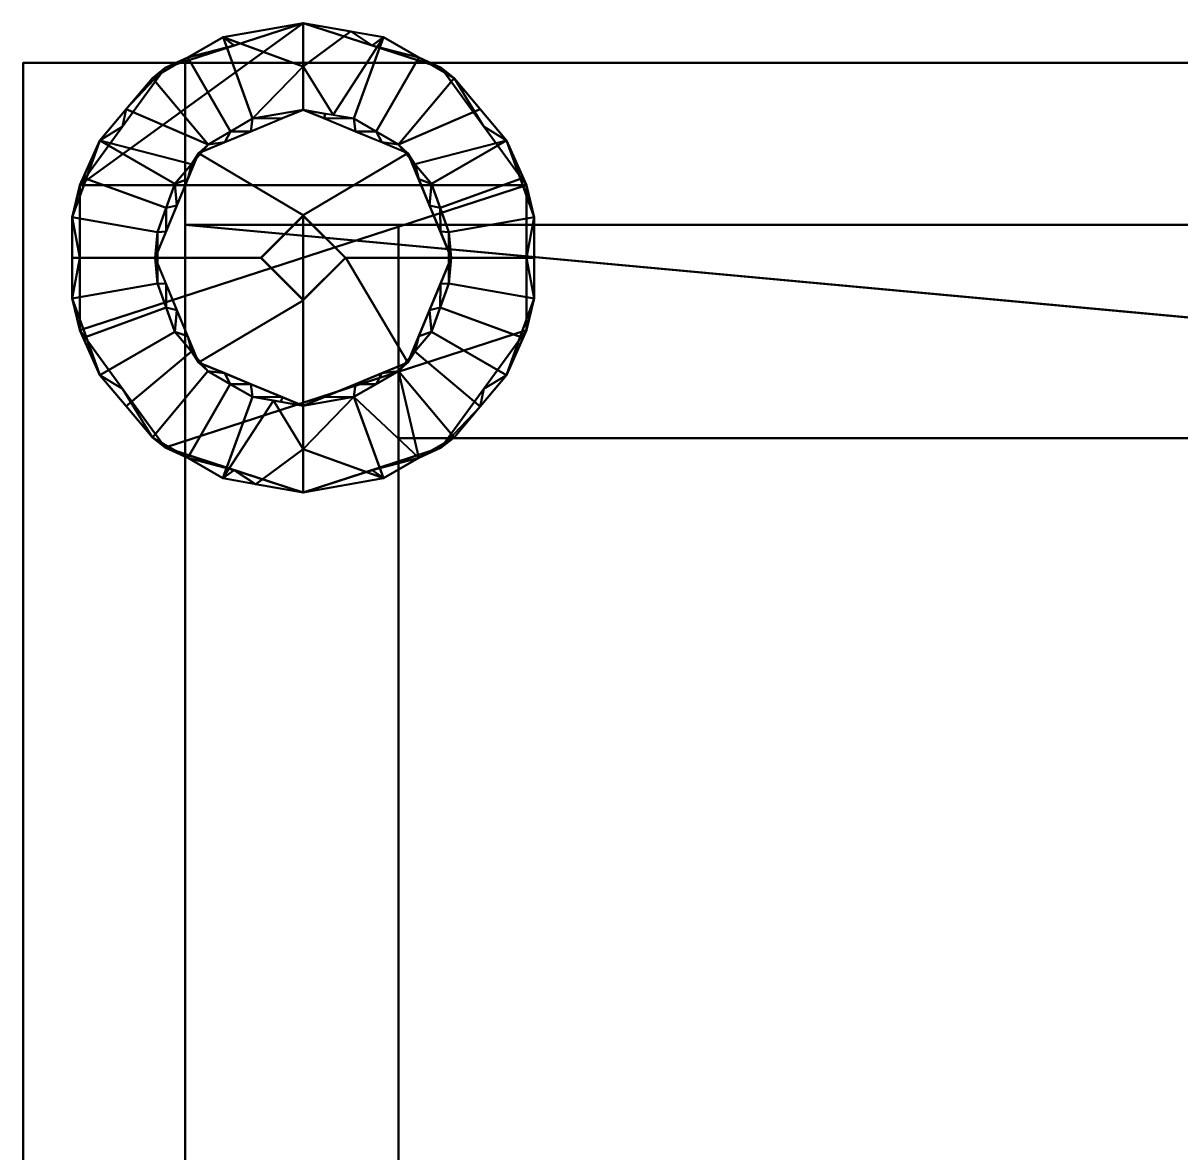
# Model space of a CAD drawing. Header units: millimetres. Extents: x -669 to 1360, y -1670 to 355.
# Drawn here: x -669 to -533.3, y 222.2 to 354.6 of the extents above; entities that cross this region are included whole.
import ezdxf

# ---------------------------------------------------------------- set-up
doc = ezdxf.new("R2010")
doc.units = ezdxf.units.MM
doc.layers.add('I-FURN', color=7, linetype='Continuous', lineweight=40)

msp = doc.modelspace()

# ---------------------------------------------------------------- meshes
at = {"layer": 'I-FURN', "color": 250, "true_color": 0x191919}
mesh = msp.add_polyface(dxfattribs=at)
corners = [(-636.18, 344.48, 19.92), (-636.18, 347.02, 16.34), (-636.18, 349.56, 12.76), (-636.18, 352.1, 9.18), (-636.18, 354.63, 5.6), (-645.58, 352.98, 5.6), (-653.86, 348.2, 5.6), (-660, 340.89, 5.6), (-663.26, 331.91, 5.6), (-663.27, 322.36, 5.6), (-660, 313.39, 5.6), (-653.86, 306.07, 5.6), (-645.59, 301.29, 5.6), (-636.18, 299.63, 5.6), (-636.18, 302.17, 9.18), (-636.18, 304.71, 12.76), (-636.18, 307.25, 16.34), (-636.18, 309.78, 19.92), (-642.12, 310.83, 19.92), (-647.34, 313.84, 19.92), (-651.21, 318.46, 19.92), (-653.27, 324.12, 19.92), (-653.27, 330.15, 19.92), (-651.21, 335.81, 19.92), (-647.33, 340.43, 19.92), (-642.11, 343.44, 19.92), (-639.68, 310.4, 19.92), (-641.72, 300.61, 5.6), (-656.93, 344.55, 5.6), (-649.27, 338.12, 19.92), (-644.72, 341.93, 19.92), (-649.72, 350.59, 5.6), (-652.24, 332.98, 19.92), (-661.63, 336.4, 5.6), (-663.26, 327.14, 5.6), (-653.27, 327.14, 19.92), (-649.27, 316.15, 19.92), (-656.93, 309.73, 5.6), (-652.24, 321.29, 19.92), (-661.63, 317.87, 5.6), (-649.72, 303.68, 5.6), (-644.73, 312.34, 19.92)]
mesh.append_faces([[corners[k] for k in face] for face in [(5, 2, 3, 4), (26, 15, 16, 17)]], dxfattribs={"vtx0": -1, "color": 250})
mesh.append_faces([[corners[k] for k in face] for face in [(18, 12, 26)]], dxfattribs={"vtx0": -1, "vtx1": -1, "color": 250})
mesh.append_faces([[corners[k] for k in face] for face in [(5, 25, 2)]], dxfattribs={"vtx0": -1, "vtx1": -1, "vtx2": -1, "color": 250})
mesh.append_faces([[corners[k] for k in face] for face in [(35, 34, 9, 21), (37, 36, 20, 10), (6, 24, 30, 31), (8, 22, 32, 33), (25, 5, 31, 30), (10, 20, 38, 39), (23, 7, 33, 32), (40, 41, 19, 11), (11, 19, 36, 37), (22, 8, 34, 35), (39, 38, 21, 9)]], dxfattribs={"vtx0": -1, "vtx2": -1, "color": 250})
mesh.append_faces([[corners[k] for k in face] for face in [(26, 12, 27, 15)]], dxfattribs={"vtx0": -1, "vtx2": -1, "vtx3": -1, "color": 250})
mesh.append_faces([[corners[k] for k in face] for face in [(23, 29, 7), (6, 28, 24)]], dxfattribs={"vtx1": -1, "vtx2": -1, "color": 250})
mesh.append_faces([[corners[k] for k in face] for face in [(29, 24, 28, 7), (40, 12, 18, 41)]], dxfattribs={"vtx1": -1, "vtx3": -1, "color": 250})
mesh.append_faces([[corners[k] for k in face] for face in [(25, 0, 1, 2), (27, 13, 14, 15)]], dxfattribs={"vtx3": -1, "color": 250})
mesh = msp.add_polyface(dxfattribs=at)
corners = [(-636.18, 299.63), (-636.18, 299.63, 1.4), (-636.18, 299.63, 2.8), (-636.18, 299.63, 4.2), (-636.18, 299.63, 5.6), (-645.59, 301.29, 5.6), (-653.86, 306.07, 5.6), (-660, 313.39, 5.6), (-663.27, 322.36, 5.6), (-663.26, 331.91, 5.6), (-660, 340.89, 5.6), (-653.86, 348.2, 5.6), (-645.58, 352.98, 5.6), (-636.18, 354.63, 5.6), (-636.18, 354.63, 4.2), (-636.18, 354.63, 2.8), (-636.18, 354.63, 1.4), (-636.18, 354.63), (-652.35, 349.38), (-662.34, 335.63), (-662.34, 318.64), (-652.35, 304.89), (-644.26, 302.26), (-641.79, 300.62, 5.6), (-662.34, 327.13), (-657.34, 311.76), (-649.72, 303.68, 5.6), (-661.63, 317.87, 5.6), (-657.34, 342.51), (-644.26, 352.01), (-661.63, 336.4, 5.6), (-649.72, 350.59, 5.6), (-663.26, 327.14, 5.6), (-656.93, 309.73, 5.6), (-656.93, 344.55, 5.6)]
mesh.append_faces([[corners[k] for k in face] for face in [(29, 15, 16, 17)]], dxfattribs={"vtx0": -1, "color": 250})
mesh.append_faces([[corners[k] for k in face] for face in [(18, 31, 29), (28, 34, 18), (20, 8, 24), (11, 18, 34), (21, 6, 25), (34, 28, 10), (25, 7, 20), (31, 18, 11)]], dxfattribs={"vtx0": -1, "vtx1": -1, "color": 250})
mesh.append_faces([[corners[k] for k in face] for face in [(2, 23, 22), (12, 15, 29)]], dxfattribs={"vtx0": -1, "vtx1": -1, "vtx2": -1, "color": 250})
mesh.append_faces([[corners[k] for k in face] for face in [(22, 5, 26), (10, 28, 19), (22, 23, 5)]], dxfattribs={"vtx0": -1, "vtx2": -1, "color": 250})
mesh.append_faces([[corners[k] for k in face] for face in [(20, 7, 27, 8), (24, 8, 32, 9), (19, 9, 30, 10)]], dxfattribs={"vtx0": -1, "vtx3": -1, "color": 250})
mesh.append_faces([[corners[k] for k in face] for face in [(33, 7, 25, 6), (26, 6, 21), (21, 22, 26), (31, 12, 29), (19, 24, 9)]], dxfattribs={"vtx1": -1, "vtx2": -1, "color": 250})
mesh.append_faces([[corners[k] for k in face] for face in [(3, 4, 23, 2)]], dxfattribs={"vtx2": -1, "color": 250})
mesh.append_faces([[corners[k] for k in face] for face in [(22, 0, 1, 2), (12, 13, 14, 15)]], dxfattribs={"vtx3": -1, "color": 250})
mesh = msp.add_polyface(dxfattribs=at)
corners = [(-636.18, 354.63), (-620.02, 349.38), (-610.03, 335.63), (-610.03, 318.64), (-620.02, 304.89), (-636.18, 299.63), (-652.35, 304.89), (-662.34, 318.64), (-662.34, 335.63), (-652.35, 349.38)]
mesh.append_faces([[corners[k] for k in face] for face in [(6, 3, 4, 5)]], dxfattribs={"vtx0": -1, "color": 250})
mesh.append_faces([[corners[k] for k in face] for face in [(3, 6, 7, 2)]], dxfattribs={"vtx0": -1, "vtx2": -1, "color": 250})
mesh.append_faces([[corners[k] for k in face] for face in [(9, 0, 8)]], dxfattribs={"vtx1": -1, "color": 250})
mesh.append_faces([[corners[k] for k in face] for face in [(7, 8, 2)]], dxfattribs={"vtx1": -1, "vtx2": -1, "color": 250})
mesh.append_faces([[corners[k] for k in face] for face in [(0, 1, 2, 8)]], dxfattribs={"vtx2": -1, "vtx3": -1, "color": 250})
mesh = msp.add_polyface(dxfattribs=at)
corners = [(-636.18, 354.63, 5.6), (-626.78, 352.98, 5.6), (-618.5, 348.2, 5.6), (-612.37, 340.88, 5.6), (-609.1, 331.91, 5.6), (-609.1, 322.36, 5.6), (-612.37, 313.38, 5.6), (-618.51, 306.06, 5.6), (-626.78, 301.29, 5.6), (-636.18, 299.63, 5.6), (-636.18, 299.63, 4.2), (-636.18, 299.63, 2.8), (-636.18, 299.63, 1.4), (-636.18, 299.63), (-620.02, 304.89), (-610.03, 318.64), (-610.03, 335.63), (-620.02, 349.38), (-636.18, 354.63), (-636.18, 354.63, 1.4), (-636.18, 354.63, 2.8), (-636.18, 354.63, 4.2), (-628.1, 352.01), (-630.58, 353.65, 5.6), (-610.03, 327.13), (-615.02, 342.51), (-622.64, 350.59, 5.6), (-610.73, 336.39, 5.6), (-615.02, 311.76), (-628.1, 302.26), (-610.74, 317.87, 5.6), (-622.65, 303.68, 5.6), (-609.1, 327.13, 5.6), (-615.44, 344.54, 5.6), (-615.44, 309.72, 5.6)]
mesh.append_faces([[corners[k] for k in face] for face in [(17, 2, 25), (28, 34, 14), (25, 3, 16), (7, 14, 34), (16, 4, 24), (34, 28, 6), (31, 14, 7), (14, 31, 29)]], dxfattribs={"vtx0": -1, "vtx1": -1, "color": 250})
mesh.append_faces([[corners[k] for k in face] for face in [(23, 22, 20), (8, 11, 29)]], dxfattribs={"vtx0": -1, "vtx1": -1, "vtx2": -1, "color": 250})
mesh.append_faces([[corners[k] for k in face] for face in [(22, 23, 1), (22, 1, 26), (6, 28, 15)]], dxfattribs={"vtx0": -1, "vtx2": -1, "color": 250})
mesh.append_faces([[corners[k] for k in face] for face in [(16, 3, 27, 4), (24, 4, 32, 5)]], dxfattribs={"vtx0": -1, "vtx3": -1, "color": 250})
mesh.append_faces([[corners[k] for k in face] for face in [(33, 3, 25, 2), (26, 2, 17), (17, 22, 26), (30, 6, 15, 5), (31, 8, 29), (15, 24, 5)]], dxfattribs={"vtx1": -1, "vtx2": -1, "color": 250})
mesh.append_faces([[corners[k] for k in face] for face in [(21, 0, 23, 20), (12, 13, 29, 11)]], dxfattribs={"vtx2": -1, "color": 250})
mesh.append_faces([[corners[k] for k in face] for face in [(22, 18, 19, 20), (8, 9, 10, 11)]], dxfattribs={"vtx3": -1, "color": 250})
mesh = msp.add_polyface(dxfattribs=at)
corners = [(-636.18, 299.63, 5.6), (-626.78, 301.29, 5.6), (-618.51, 306.06, 5.6), (-612.37, 313.38, 5.6), (-609.1, 322.36, 5.6), (-609.1, 331.91, 5.6), (-612.37, 340.88, 5.6), (-618.5, 348.2, 5.6), (-626.78, 352.98, 5.6), (-636.18, 354.63, 5.6), (-636.18, 352.1, 9.18), (-636.18, 349.56, 12.76), (-636.18, 347.02, 16.34), (-636.18, 344.48, 19.92), (-630.25, 343.44, 19.92), (-625.03, 340.42, 19.92), (-621.16, 335.81, 19.92), (-619.1, 330.15, 19.92), (-619.1, 324.12, 19.92), (-621.16, 318.46, 19.92), (-625.03, 313.84, 19.92), (-630.25, 310.83, 19.92), (-636.18, 309.78, 19.92), (-636.18, 307.25, 16.34), (-636.18, 304.71, 12.76), (-636.18, 302.17, 9.18), (-632.69, 343.87, 19.92), (-630.65, 353.66, 5.6), (-623.1, 316.15, 19.92), (-615.44, 309.72, 5.6), (-622.65, 303.68, 5.6), (-627.64, 312.34, 19.92), (-610.74, 317.87, 5.6), (-620.13, 321.29, 19.92), (-609.1, 327.13, 5.6), (-619.1, 327.13, 19.92), (-615.44, 344.54, 5.6), (-623.09, 338.12, 19.92), (-610.73, 336.39, 5.6), (-620.13, 332.98, 19.92), (-622.64, 350.59, 5.6), (-627.64, 341.93, 19.92)]
mesh.append_faces([[corners[k] for k in face] for face in [(26, 11, 12, 13)]], dxfattribs={"vtx0": -1, "color": 250})
mesh.append_faces([[corners[k] for k in face] for face in [(2, 20, 30), (30, 21, 1), (14, 8, 26)]], dxfattribs={"vtx0": -1, "vtx1": -1, "color": 250})
mesh.append_faces([[corners[k] for k in face] for face in [(21, 24, 1)]], dxfattribs={"vtx0": -1, "vtx1": -1, "vtx2": -1, "color": 250})
mesh.append_faces([[corners[k] for k in face] for face in [(36, 15, 37, 6), (6, 37, 16)]], dxfattribs={"vtx0": -1, "vtx2": -1, "color": 250})
mesh.append_faces([[corners[k] for k in face] for face in [(26, 8, 27, 11)]], dxfattribs={"vtx0": -1, "vtx2": -1, "vtx3": -1, "color": 250})
mesh.append_faces([[corners[k] for k in face] for face in [(30, 20, 31, 21)]], dxfattribs={"vtx0": -1, "vtx3": -1, "color": 250})
mesh.append_faces([[corners[k] for k in face] for face in [(36, 7, 15)]], dxfattribs={"vtx1": -1, "vtx2": -1, "color": 250})
mesh.append_faces([[corners[k] for k in face] for face in [(19, 28, 29, 3), (18, 33, 32, 4), (2, 29, 28, 20), (33, 19, 3, 32), (17, 35, 34, 5), (16, 39, 38, 6), (14, 41, 40, 8), (39, 17, 5, 38), (4, 34, 35, 18), (41, 15, 7, 40)]], dxfattribs={"vtx1": -1, "vtx3": -1, "color": 250})
mesh.append_faces([[corners[k] for k in face] for face in [(25, 0, 1, 24)]], dxfattribs={"vtx2": -1, "color": 250})
mesh.append_faces([[corners[k] for k in face] for face in [(21, 22, 23, 24), (27, 9, 10, 11)]], dxfattribs={"vtx3": -1, "color": 250})
at = {"layer": 'I-FURN', "color": 251, "true_color": 0x525051}
mesh = msp.add_polyface(dxfattribs=at)
corners = [(-669, 150, 1000), (-669, 350, 1000), (-669, 350, 500), (-669, 150, 500)]
mesh.append_faces([[corners[k] for k in face] for face in [(3, 0, 1, 2)]], dxfattribs={"color": 251})
mesh = msp.add_polyface(dxfattribs=at)
corners = [(-669, 150, 500), (-669, 350, 500), (-650, 350, 500), (-650, 150, 500)]
mesh.append_faces([[corners[k] for k in face] for face in [(0, 1, 2, 3)]], dxfattribs={"color": 251})
mesh = msp.add_polyface(dxfattribs=at)
corners = [(-669, 350, 500), (-669, 350, 1000), (-650, 350, 1000), (-650, 350, 500)]
mesh.append_faces([[corners[k] for k in face] for face in [(0, 1, 2, 3)]], dxfattribs={"color": 251})
mesh = msp.add_polyface(dxfattribs=at)
corners = [(-669, 350, 1000), (-669, 150, 1000), (-650, 150, 1000), (-650, 350, 1000)]
mesh.append_faces([[corners[k] for k in face] for face in [(3, 0, 1, 2)]], dxfattribs={"color": 251})
mesh = msp.add_polyface(dxfattribs=at)
corners = [(1331, 350, 495.35), (-650, 350, 495.35), (-650, 350, 981), (1331, 350, 981)]
mesh.append_faces([[corners[k] for k in face] for face in [(2, 3, 0, 1)]], dxfattribs={"color": 251})
mesh = msp.add_polyface(dxfattribs=at)
corners = [(1331, 350, 981), (-650, 350, 981), (-650, 331, 981), (1331, 331, 981)]
mesh.append_faces([[corners[k] for k in face] for face in [(0, 1, 2, 3)]], dxfattribs={"color": 251})
mesh = msp.add_polyface(dxfattribs=at)
corners = [(-650, 350, 981), (-650, 350, 495.35), (-650, 331, 495.35), (-650, 331, 981)]
mesh.append_faces([[corners[k] for k in face] for face in [(0, 1, 2, 3)]], dxfattribs={"color": 251})
mesh = msp.add_polyface(dxfattribs=at)
corners = [(-650, 350, 495.35), (1331, 350, 495.35), (1331, 331, 495.35), (-650, 331, 495.35)]
mesh.append_faces([[corners[k] for k in face] for face in [(0, 1, 2, 3)]], dxfattribs={"color": 251})
mesh = msp.add_polyface(dxfattribs=at)
corners = [(-650, 350, 1000), (-650, 150, 1000), (1350, 150, 1000), (1350, 350, 1000)]
mesh.append_faces([[corners[k] for k in face] for face in [(2, 3, 0, 1)]], dxfattribs={"color": 251})
mesh = msp.add_polyface(dxfattribs=at)
corners = [(-650, 350, 981), (1350, 350, 981), (1350, 150, 981), (-650, 150, 981)]
mesh.append_faces([[corners[k] for k in face] for face in [(2, 3, 0, 1)]], dxfattribs={"color": 251})
mesh = msp.add_polyface(dxfattribs=at)
corners = [(-650, 350, 1000), (1350, 350, 1000), (1350, 350, 981), (-650, 350, 981)]
mesh.append_faces([[corners[k] for k in face] for face in [(0, 1, 2, 3)]], dxfattribs={"color": 251})
mesh = msp.add_polyface(dxfattribs=at)
corners = [(-650, 150, 1000), (-650, 350, 1000), (-650, 350, 981), (-650, 150, 981)]
mesh.append_faces([[corners[k] for k in face] for face in [(3, 0, 1, 2)]], dxfattribs={"color": 251})
mesh = msp.add_polyface(dxfattribs=at)
corners = [(-650, 150, 1000), (-650, 150, 500), (-650, 350, 500), (-650, 350, 1000)]
mesh.append_faces([[corners[k] for k in face] for face in [(2, 3, 0, 1)]], dxfattribs={"color": 251})
at = {"layer": 'I-FURN', "color": 250, "true_color": 0x191919}
mesh = msp.add_polyface(dxfattribs=at)
corners = [(-636.18, 309.78, 19.92), (-636.18, 309.78, 22.5), (-636.18, 309.78, 25.07), (-636.18, 309.78, 27.65), (-636.18, 309.78, 30.22), (-648.45, 314.87, 30.22), (-653.53, 327.13, 30.22), (-648.45, 339.4, 30.22), (-636.18, 344.48, 30.22), (-636.18, 344.48, 27.65), (-636.18, 344.48, 25.07), (-636.18, 344.48, 22.5), (-636.18, 344.48, 19.92), (-642.11, 343.44, 19.92), (-647.33, 340.43, 19.92), (-651.21, 335.81, 19.92), (-653.27, 330.15, 19.92), (-653.27, 324.12, 19.92), (-651.21, 318.46, 19.92), (-647.34, 313.84, 19.92), (-642.12, 310.83, 19.92), (-642.32, 312.33, 30.22), (-650.99, 321, 30.22), (-650.99, 333.27, 30.22), (-642.32, 341.94, 30.22), (-638.59, 310.78, 30.22), (-638.59, 343.49, 30.22), (-638.8, 310.25, 19.92), (-649.27, 316.15, 19.92), (-645.38, 313.6, 30.22), (-652.24, 321.29, 19.92), (-649.72, 336.34, 30.22), (-652.24, 332.98, 19.92), (-644.72, 341.93, 19.92), (-653.27, 327.14, 19.92), (-649.72, 317.93, 30.22), (-644.73, 312.34, 19.92), (-649.27, 338.12, 19.92), (-645.38, 340.67, 30.22), (-652.26, 330.2, 30.22), (-652.26, 324.07, 30.22)]
mesh.append_faces([[corners[k] for k in face] for face in [(25, 2, 3, 4), (13, 10, 11, 12)]], dxfattribs={"vtx0": -1, "color": 250})
mesh.append_faces([[corners[k] for k in face] for face in [(23, 32, 39), (20, 21, 36), (29, 36, 21), (35, 28, 5), (36, 29, 19), (32, 23, 15), (5, 19, 29), (33, 24, 13), (31, 15, 23), (21, 20, 25), (40, 30, 22), (26, 13, 24), (28, 35, 18), (30, 40, 17), (18, 22, 30), (16, 39, 32), (7, 37, 31)]], dxfattribs={"vtx0": -1, "vtx1": -1, "color": 250})
mesh.append_faces([[corners[k] for k in face] for face in [(2, 25, 27), (10, 13, 26)]], dxfattribs={"vtx0": -1, "vtx1": -1, "vtx2": -1, "color": 250})
mesh.append_faces([[corners[k] for k in face] for face in [(16, 6, 39), (7, 14, 37), (14, 7, 38), (38, 33, 14)]], dxfattribs={"vtx0": -1, "vtx2": -1, "color": 250})
mesh.append_faces([[corners[k] for k in face] for face in [(6, 16, 34, 17)]], dxfattribs={"vtx0": -1, "vtx3": -1, "color": 250})
mesh.append_faces([[corners[k] for k in face] for face in [(1, 2, 27, 0)]], dxfattribs={"vtx1": -1, "color": 250})
mesh.append_faces([[corners[k] for k in face] for face in [(28, 19, 5), (38, 24, 33), (20, 27, 25), (37, 15, 31), (35, 22, 18), (40, 6, 17)]], dxfattribs={"vtx1": -1, "vtx2": -1, "color": 250})
mesh.append_faces([[corners[k] for k in face] for face in [(26, 8, 9, 10)]], dxfattribs={"vtx3": -1, "color": 250})
mesh = msp.add_polyface(dxfattribs=at)
corners = [(-636.18, 309.78, 30.22), (-623.91, 314.87, 30.22), (-618.83, 327.13, 30.22), (-623.91, 339.4, 30.22), (-636.18, 344.48, 30.22), (-648.45, 339.4, 30.22), (-653.53, 327.13, 30.22), (-648.45, 314.87, 30.22), (-636.18, 322.13, 30.22), (-641.18, 327.13, 30.22), (-636.18, 332.13, 30.22), (-631.18, 327.13, 30.22)]
mesh.append_faces([[corners[k] for k in face] for face in [(0, 8, 7)]], dxfattribs={"vtx0": -1, "vtx1": -1, "color": 250})
mesh.append_faces([[corners[k] for k in face] for face in [(3, 10, 11, 2), (1, 11, 8, 0), (7, 8, 9, 6)]], dxfattribs={"vtx0": -1, "vtx2": -1, "color": 250})
mesh.append_faces([[corners[k] for k in face] for face in [(10, 3, 4, 5)]], dxfattribs={"vtx0": -1, "vtx3": -1, "color": 250})
mesh.append_faces([[corners[k] for k in face] for face in [(1, 2, 11)]], dxfattribs={"vtx1": -1, "vtx2": -1, "color": 250})
mesh.append_faces([[corners[k] for k in face] for face in [(9, 10, 5, 6)]], dxfattribs={"vtx1": -1, "vtx3": -1, "color": 250})
mesh = msp.add_polyface(dxfattribs=at)
corners = [(-636.18, 344.48, 30.22), (-623.91, 339.4, 30.22), (-618.83, 327.13, 30.22), (-623.91, 314.87, 30.22), (-636.18, 309.78, 30.22), (-636.18, 309.78, 27.65), (-636.18, 309.78, 25.07), (-636.18, 309.78, 22.5), (-636.18, 309.78, 19.92), (-630.25, 310.83, 19.92), (-625.03, 313.84, 19.92), (-621.16, 318.46, 19.92), (-619.1, 324.12, 19.92), (-619.1, 330.15, 19.92), (-621.16, 335.81, 19.92), (-625.03, 340.42, 19.92), (-630.25, 343.44, 19.92), (-636.18, 344.48, 19.92), (-636.18, 344.48, 22.5), (-636.18, 344.48, 25.07), (-636.18, 344.48, 27.65), (-630.05, 341.94, 30.22), (-621.37, 333.27, 30.22), (-621.37, 321, 30.22), (-630.05, 312.33, 30.22), (-633.78, 343.49, 30.22), (-633.78, 310.78, 30.22), (-633.56, 344.02, 19.92), (-623.09, 338.12, 19.92), (-626.98, 340.67, 30.22), (-620.1, 330.2, 30.22), (-620.13, 321.29, 19.92), (-627.64, 312.34, 19.92), (-623.1, 316.15, 19.92), (-619.1, 327.13, 19.92), (-622.64, 336.34, 30.22), (-627.64, 341.93, 19.92), (-620.13, 332.98, 19.92), (-626.98, 313.6, 30.22), (-622.64, 317.93, 30.22), (-620.1, 324.07, 30.22)]
mesh.append_faces([[corners[k] for k in face] for face in [(25, 19, 20, 0)]], dxfattribs={"vtx0": -1, "color": 250})
mesh.append_faces([[corners[k] for k in face] for face in [(16, 21, 36), (1, 15, 29), (29, 36, 21), (3, 33, 39), (11, 39, 33), (32, 24, 9), (28, 35, 14), (33, 3, 10), (21, 16, 25), (37, 30, 13), (36, 29, 15), (12, 40, 31), (23, 31, 40)]], dxfattribs={"vtx0": -1, "vtx1": -1, "color": 250})
mesh.append_faces([[corners[k] for k in face] for face in [(19, 25, 27), (9, 26, 6)]], dxfattribs={"vtx0": -1, "vtx1": -1, "vtx2": -1, "color": 250})
mesh.append_faces([[corners[k] for k in face] for face in [(14, 35, 22), (12, 2, 40), (11, 23, 39), (10, 3, 38), (13, 30, 2), (23, 11, 31), (28, 1, 35)]], dxfattribs={"vtx0": -1, "vtx2": -1, "color": 250})
mesh.append_faces([[corners[k] for k in face] for face in [(2, 12, 34, 13)]], dxfattribs={"vtx0": -1, "vtx3": -1, "color": 250})
mesh.append_faces([[corners[k] for k in face] for face in [(18, 19, 27, 17)]], dxfattribs={"vtx1": -1, "color": 250})
mesh.append_faces([[corners[k] for k in face] for face in [(22, 30, 37), (28, 15, 1), (37, 14, 22), (38, 24, 32), (32, 10, 38), (24, 26, 9), (16, 27, 25)]], dxfattribs={"vtx1": -1, "vtx2": -1, "color": 250})
mesh.append_faces([[corners[k] for k in face] for face in [(7, 8, 9, 6)]], dxfattribs={"vtx2": -1, "color": 250})
mesh.append_faces([[corners[k] for k in face] for face in [(26, 4, 5, 6)]], dxfattribs={"vtx3": -1, "color": 250})
mesh = msp.add_polyface(dxfattribs=at)
corners = [(-636.18, 332.13, 35), (-636.18, 332.13, 33.81), (-636.18, 332.13, 32.61), (-636.18, 332.13, 31.42), (-636.18, 332.13, 30.22), (-641.18, 327.13, 30.22), (-636.18, 322.13, 30.22), (-636.18, 322.13, 31.42), (-636.18, 322.13, 32.61), (-636.18, 322.13, 33.81), (-636.18, 322.13, 35), (-641.18, 327.13, 35)]
mesh.append_faces([[corners[k] for k in face] for face in [(2, 5, 8), (8, 11, 2)]], dxfattribs={"vtx0": -1, "vtx1": -1, "vtx2": -1, "color": 250})
mesh.append_faces([[corners[k] for k in face] for face in [(1, 2, 11, 0)]], dxfattribs={"vtx1": -1, "color": 250})
mesh.append_faces([[corners[k] for k in face] for face in [(3, 4, 5, 2), (9, 10, 11, 8)]], dxfattribs={"vtx2": -1, "color": 250})
mesh.append_faces([[corners[k] for k in face] for face in [(5, 6, 7, 8)]], dxfattribs={"vtx3": -1, "color": 250})
mesh = msp.add_polyface(dxfattribs=at)
corners = [(-636.18, 332.03, 50.22), (-636.18, 332.03, 46.42), (-636.18, 332.03, 42.61), (-636.18, 332.03, 38.81), (-636.18, 332.03, 35), (-641.08, 327.13, 35), (-636.18, 322.23, 35), (-636.18, 322.23, 38.81), (-636.18, 322.23, 42.61), (-636.18, 322.23, 46.42), (-636.18, 322.23, 50.22), (-641.08, 327.13, 50.22)]
mesh.append_faces([[corners[k] for k in face] for face in [(8, 11, 5)]], dxfattribs={"vtx0": -1, "vtx1": -1, "vtx2": -1, "color": 250})
mesh.append_faces([[corners[k] for k in face] for face in [(11, 1, 2, 5)]], dxfattribs={"vtx0": -1, "vtx2": -1, "vtx3": -1, "color": 250})
mesh.append_faces([[corners[k] for k in face] for face in [(3, 4, 5, 2), (11, 0, 1), (9, 10, 11, 8)]], dxfattribs={"vtx2": -1, "color": 250})
mesh.append_faces([[corners[k] for k in face] for face in [(5, 6, 7, 8)]], dxfattribs={"vtx3": -1, "color": 250})
mesh = msp.add_polyface(dxfattribs=at)
corners = [(-636.18, 322.23, 50.22), (-631.28, 327.13, 50.22), (-636.18, 332.03, 50.22), (-641.08, 327.13, 50.22)]
mesh.append_faces([[corners[k] for k in face] for face in [(0, 1, 2, 3)]], dxfattribs={"color": 250})
mesh = msp.add_polyface(dxfattribs=at)
corners = [(-636.18, 322.13, 30.22), (-631.18, 327.13, 30.22), (-636.18, 332.13, 30.22), (-636.18, 332.13, 31.42), (-636.18, 332.13, 32.61), (-636.18, 332.13, 33.81), (-636.18, 332.13, 35), (-631.18, 327.13, 35), (-636.18, 322.13, 35), (-636.18, 322.13, 33.81), (-636.18, 322.13, 32.61), (-636.18, 322.13, 31.42)]
mesh.append_faces([[corners[k] for k in face] for face in [(1, 10, 11, 0), (7, 4, 5, 6)]], dxfattribs={"vtx0": -1, "color": 250})
mesh.append_faces([[corners[k] for k in face] for face in [(7, 10, 4), (1, 4, 10)]], dxfattribs={"vtx0": -1, "vtx1": -1, "vtx2": -1, "color": 250})
mesh.append_faces([[corners[k] for k in face] for face in [(7, 8, 9, 10), (1, 2, 3, 4)]], dxfattribs={"vtx3": -1, "color": 250})
mesh = msp.add_polyface(dxfattribs=at)
corners = [(-636.18, 322.23, 35), (-631.28, 327.13, 35), (-636.18, 332.03, 35), (-636.18, 332.03, 38.81), (-636.18, 332.03, 42.61), (-636.18, 332.03, 46.42), (-636.18, 332.03, 50.22), (-631.28, 327.13, 50.22), (-636.18, 322.23, 50.22), (-636.18, 322.23, 46.42), (-636.18, 322.23, 42.61), (-636.18, 322.23, 38.81)]
mesh.append_faces([[corners[k] for k in face] for face in [(1, 10, 11, 0)]], dxfattribs={"vtx0": -1, "color": 250})
mesh.append_faces([[corners[k] for k in face] for face in [(7, 10, 1)]], dxfattribs={"vtx0": -1, "vtx1": -1, "vtx2": -1, "color": 250})
mesh.append_faces([[corners[k] for k in face] for face in [(7, 1, 4, 5)]], dxfattribs={"vtx0": -1, "vtx1": -1, "vtx3": -1, "color": 250})
mesh.append_faces([[corners[k] for k in face] for face in [(6, 7, 5)]], dxfattribs={"vtx1": -1, "color": 250})
mesh.append_faces([[corners[k] for k in face] for face in [(7, 8, 9, 10), (1, 2, 3, 4)]], dxfattribs={"vtx3": -1, "color": 250})
at = {"layer": 'I-FURN', "color": 253, "true_color": 0xc9b59b}
mesh = msp.add_polyface(dxfattribs=at)
corners = [(1331, -350, 725), (1331, 331, 725), (-650, 331, 725), (-650, -350, 725), (115, 260.28, 725), (385, 260.28, 725), (385, 140.48, 725), (115, 140.48, 725)]
mesh.append_faces([[corners[k] for k in face] for face in [(7, 3, 6)]], dxfattribs={"vtx0": -1, "vtx1": -1, "color": 253})
mesh.append_faces([[corners[k] for k in face] for face in [(5, 1, 2, 4), (1, 5, 6)]], dxfattribs={"vtx0": -1, "vtx2": -1, "color": 253})
mesh.append_faces([[corners[k] for k in face] for face in [(6, 3, 0, 1)]], dxfattribs={"vtx0": -1, "vtx3": -1, "color": 253})
mesh.append_faces([[corners[k] for k in face] for face in [(2, 3, 7, 4)]], dxfattribs={"vtx1": -1, "vtx3": -1, "color": 253})
mesh = msp.add_polyface(dxfattribs=at)
corners = [(1331, -350, 700), (-650, -350, 700), (-650, 331, 700), (1331, 331, 700), (115, 260.28, 700), (115, 140.48, 700), (385, 140.48, 700), (385, 260.28, 700)]
mesh.append_faces([[corners[k] for k in face] for face in [(7, 3, 6)]], dxfattribs={"vtx0": -1, "vtx1": -1, "color": 253})
mesh.append_faces([[corners[k] for k in face] for face in [(2, 4, 5, 1), (1, 5, 6)]], dxfattribs={"vtx0": -1, "vtx2": -1, "color": 253})
mesh.append_faces([[corners[k] for k in face] for face in [(0, 1, 6, 3)]], dxfattribs={"vtx1": -1, "vtx2": -1, "color": 253})
mesh.append_faces([[corners[k] for k in face] for face in [(2, 3, 7, 4)]], dxfattribs={"vtx1": -1, "vtx3": -1, "color": 253})
mesh = msp.add_polyface(dxfattribs=at)
corners = [(-650, -350, 725), (-650, 331, 725), (-650, 331, 700), (-650, -350, 700)]
mesh.append_faces([[corners[k] for k in face] for face in [(0, 1, 2, 3)]], dxfattribs={"color": 253})
mesh = msp.add_polyface(dxfattribs=at)
corners = [(-650, 331, 725), (1331, 331, 725), (1331, 331, 700), (-650, 331, 700)]
mesh.append_faces([[corners[k] for k in face] for face in [(0, 1, 2, 3)]], dxfattribs={"color": 253})
mesh = msp.add_polyface(dxfattribs=at)
corners = [(-650, -350, 29.6), (-650, -350, 700), (-650, 331, 700), (-650, 331, 29.6)]
mesh.append_faces([[corners[k] for k in face] for face in [(1, 2, 3, 0)]], dxfattribs={"color": 253})
mesh = msp.add_polyface(dxfattribs=at)
corners = [(-625, -350, 700), (-625, 331, 700), (-650, 331, 700), (-650, -350, 700)]
mesh.append_faces([[corners[k] for k in face] for face in [(0, 1, 2, 3)]], dxfattribs={"color": 253})
mesh = msp.add_polyface(dxfattribs=at)
corners = [(-625, 331, 700), (-625, 331, 29.6), (-650, 331, 29.6), (-650, 331, 700)]
mesh.append_faces([[corners[k] for k in face] for face in [(0, 1, 2, 3)]], dxfattribs={"color": 253})
mesh = msp.add_polyface(dxfattribs=at)
corners = [(-625, 331, 29.6), (-625, -350, 29.6), (-650, -350, 29.6), (-650, 331, 29.6)]
mesh.append_faces([[corners[k] for k in face] for face in [(0, 1, 2, 3)]], dxfattribs={"color": 253})
at = {"layer": 'I-FURN', "color": 251, "true_color": 0x525051}
mesh = msp.add_polyface(dxfattribs=at)
corners = [(1331, 331, 495.35), (1331, 331, 981), (-650, 331, 981), (-650, 331, 495.35)]
mesh.append_faces([[corners[k] for k in face] for face in [(2, 3, 0, 1)]], dxfattribs={"color": 251})
at = {"layer": 'I-FURN', "color": 253, "true_color": 0xc9b59b}
mesh = msp.add_polyface(dxfattribs=at)
corners = [(-625, -350, 29.6), (-625, 331, 29.6), (-625, 331, 700), (-625, -350, 700)]
mesh.append_faces([[corners[k] for k in face] for face in [(2, 3, 0, 1)]], dxfattribs={"color": 253})
mesh = msp.add_polyface(dxfattribs=at)
corners = [(1306, 331, 29.6), (-625, 331, 29.6), (-625, 331, 700), (1306, 331, 700)]
mesh.append_faces([[corners[k] for k in face] for face in [(2, 3, 0, 1)]], dxfattribs={"color": 253})
mesh = msp.add_polyface(dxfattribs=at)
corners = [(1306, 331, 700), (-625, 331, 700), (-625, 306, 700), (1306, 306, 700)]
mesh.append_faces([[corners[k] for k in face] for face in [(0, 1, 2, 3)]], dxfattribs={"color": 253})
mesh = msp.add_polyface(dxfattribs=at)
corners = [(-625, 331, 700), (-625, 331, 29.6), (-625, 306, 29.6), (-625, 306, 700)]
mesh.append_faces([[corners[k] for k in face] for face in [(0, 1, 2, 3)]], dxfattribs={"color": 253})
mesh = msp.add_polyface(dxfattribs=at)
corners = [(-625, 331, 29.6), (1306, 331, 29.6), (1306, 306, 29.6), (-625, 306, 29.6)]
mesh.append_faces([[corners[k] for k in face] for face in [(0, 1, 2, 3)]], dxfattribs={"color": 253})
mesh = msp.add_polyface(dxfattribs=at)
corners = [(1306, 306, 29.6), (1306, 306, 700), (-625, 306, 700), (-625, 306, 29.6)]
mesh.append_faces([[corners[k] for k in face] for face in [(2, 3, 0, 1)]], dxfattribs={"color": 253})

doc.saveas('drawing.dxf')
